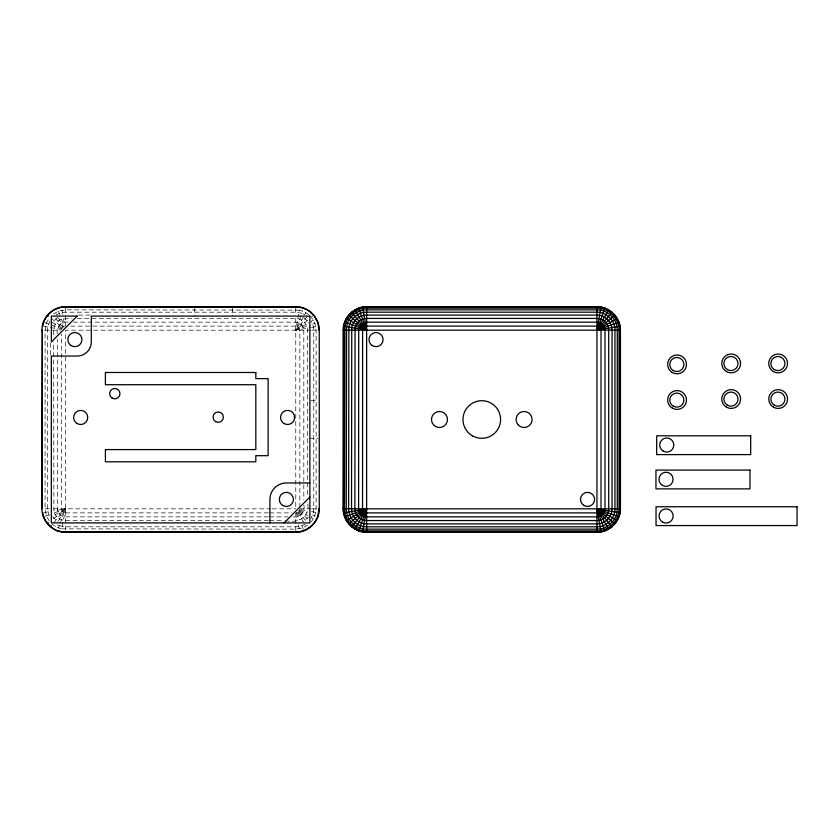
<?xml version="1.0" encoding="UTF-8"?>
<svg xmlns="http://www.w3.org/2000/svg" width="839" height="839" viewBox="0 0 839 839"><rect width="100%" height="100%" fill="white"/><g stroke="black" fill="none" stroke-linecap="round" stroke-linejoin="round"><path stroke-width="0.63" stroke-dasharray="4.2 3.15" d="M49.186 520.925L46.323 515.765L45.096 508.812L45.096 330.188L46.323 323.235L49.186 318.075M285.302 520.558C298.306 523.819 310.766 516.761 307.525 502.288M312.685 315.999L311.363 317.111L314.898 323.235L316.125 330.188L316.125 508.812L314.898 515.765L311.363 521.889M51.252 525.728L52.364 524.396L58.489 527.93L61.918 528.853L65.452 508.812L53.874 510.846L53.696 341.924M308.857 314.604L302.732 311.07L299.303 310.147L295.768 330.188L310.65 327.567M49.858 321.19L47.718 327.063L47.445 330.188L47.445 508.812L49.417 516.866M61.436 329.486L62.327 327.567L64.058 326.361L61.436 319.156L71.997 318.442M295.768 530.888L295.768 512.891L298.39 511.937L299.785 509.514M313.398 518.984L311.363 517.81L313.503 511.937L313.776 508.812L313.776 330.188L313.503 327.063L311.363 321.19L313.398 320.016M58.489 527.93L59.296 525.728L56.454 524.396L55.28 526.431M60.282 523.001L65.452 508.812L52.312 513.594M300.939 315.999L295.768 330.188L309.969 325.029M305.952 312.569L304.777 314.604L301.925 313.272L302.732 311.07M58.457 520.925L65.452 508.812L52.364 516.363L57.901 521.889M303.319 317.111L295.768 330.188L308.857 322.637M297.814 512.346L303.319 521.889L308.353 517.076M53.874 522.603L65.452 508.812L51.661 520.379M307.347 316.397L295.768 330.188L309.56 318.621M57.901 317.111L52.364 322.637L61.918 328.154M299.303 310.147L65.452 309.843L58.489 311.07L52.364 314.604L51.252 313.272M61.918 528.853L295.768 529.157L302.732 527.93L308.857 524.396M61.436 319.156C54.21 321.547 52.71 330.094 53.696 336.712M59.296 525.728L65.452 526.808L295.768 526.808L301.925 525.728L304.777 524.396L305.952 526.431M312.685 324.032L314.898 323.235M44.698 516.363L48.536 514.968M311.594 327.399L317.52 326.361M43.701 512.639L49.627 511.601M78.541 315.086L90.318 315.086M77.23 318.442L295.768 318.442C302.05 318.338 307.63 323.906 307.525 330.188L307.525 497.076M68.074 322.155C61.111 320.592 55.636 327.514 57.409 334.1M73.308 322.155L295.768 322.155C300.068 322.082 303.886 325.899 303.812 330.188L303.812 499.677M70.686 326.109L295.768 326.109L298.39 327.063L299.848 330.188L299.848 507.501M45.096 330.188L60.377 330.188M310.881 330.188L65.452 330.188L65.452 530.888M311.846 330.188L317.855 330.188M311.049 400.696L318.096 400.696M309.874 438.304L318.096 438.304M45.096 508.812L49.375 508.812M53.696 508.812L270.903 508.812M272.214 508.812L295.768 508.812M299.848 508.812L310.881 508.812M311.846 508.812L316.125 508.812M268.291 512.891L65.452 512.891L62.831 511.937L61.373 508.812L61.373 334.1M269.602 512.891L291.846 512.891M268.291 516.845L65.452 516.845C61.153 516.918 57.335 513.101 57.409 508.812L57.409 339.323M269.602 516.845L287.924 516.845M293.157 516.845C300.11 518.408 305.585 511.486 303.812 504.9M268.291 520.558L65.452 520.558C59.905 520.61 54.787 516.321 53.874 510.846M269.602 520.558L283.991 520.558M43.701 326.361L49.627 327.399M50.571 327.567L60.46 329.308M300.761 509.693L307.347 510.846M311.594 511.601L317.52 512.639M301.925 313.272L295.768 312.192L65.452 312.192L62.327 312.465L56.454 314.604L55.28 312.569M44.698 322.637L48.536 324.032M51.252 325.029L61.614 328.794M299.607 510.206L306.812 512.828M312.685 514.968L314.898 515.765M299.303 510.846L307.882 515.796M304.043 317.614L308.353 321.924M298.894 511.433L307.347 518.512M51.661 318.621L62.327 327.567M298.39 511.937L305.48 520.379M55.741 318.621L62.831 327.063M58.457 318.075L63.407 326.654M297.163 512.639L299.785 519.844M301.925 525.728L303.319 529.556M58.489 311.07L60.282 315.999M296.482 512.828L297.814 520.379M298.558 524.637L299.303 528.853M61.918 310.147L62.831 315.317M63.407 318.621L64.739 326.172M295.768 308.112L295.768 315.086M295.768 318.442L295.768 507.501M232.319 307.871L232.319 316.093M194.711 307.871L194.711 316.093M65.452 308.112L65.452 326.109M50.34 343.235L50.34 354.96"/><path stroke-width="1.26" d="M41.95 330.188C41.73 317.624 52.888 306.476 65.452 306.686L295.768 306.686C308.333 306.476 319.491 317.624 319.271 330.188L319.271 508.812C319.491 521.376 308.333 532.524 295.768 532.314L65.452 532.314C52.888 532.524 41.73 521.376 41.95 508.812L42.307 330.188L41.95 508.812M317.855 516.845L318.914 508.812M343.12 330.188C342.91 317.624 354.058 306.476 366.622 306.686L596.949 306.686C609.513 306.476 620.661 317.624 620.451 330.188L620.451 508.812C620.661 521.376 609.513 532.524 596.949 532.314L366.622 532.314C354.058 532.524 342.91 521.376 343.12 508.812L343.12 330.188L620.451 330.188M61.373 531.947L299.848 531.947M299.848 307.053L61.373 307.053M362.542 531.947L366.622 508.812L343.476 512.891M601.028 307.053L596.949 330.188L620.094 326.109M42.663 326.172C44.236 317.194 51.473 309.476 60.46 307.661M57.409 530.888C50.707 527.668 43.785 521.092 42.663 512.828M300.761 307.661L303.812 308.112M358.589 530.888L366.622 508.812L344.546 516.845M604.982 308.112L596.949 330.188L619.025 322.155M300.761 531.339C308.018 529.829 314.342 524.522 317.09 517.642M303.687 308.448L307.525 309.843M354.876 529.157L366.622 508.812L346.276 520.558M608.695 309.843L596.949 330.188L617.294 318.442M307.347 310.147L310.881 312.192M351.52 526.808L366.622 508.812L348.625 523.914M612.051 312.192L596.949 330.188L614.945 315.086M284.022 522.907L309.874 497.055M47.445 523.914L48.536 523.001M317.09 321.358L313.776 315.086M317.855 322.155L318.914 330.188M309.874 482.96L286.372 482.96A16.455 16.455 0 0 0 269.917 499.404L269.917 522.907M343.12 508.812L620.451 508.812M343.476 326.109L366.622 330.188L362.542 307.053M620.094 512.891L596.949 508.812L601.028 531.947M57.534 530.552L60.46 531.339M344.546 322.155L366.622 330.188L358.589 308.112M619.025 516.845L596.949 508.812L604.982 530.888M346.276 318.442L366.622 330.188L354.876 309.843M617.294 520.558L596.949 508.812L608.695 529.157M614.945 523.914L596.949 508.812L612.051 526.808M348.625 315.086L366.622 330.188L351.52 312.192M47.445 315.086L48.536 315.999M310.65 312.465L313.503 315.317M596.949 306.686L596.949 532.314M366.622 306.686L366.622 532.314M343.833 326.172L343.476 508.812C343.266 521.187 354.247 532.167 366.622 531.947L596.949 531.947C609.324 532.167 620.304 521.187 620.094 508.812L620.094 330.188C620.304 317.813 609.324 306.833 596.949 307.053L366.622 307.053C355.705 306.938 345.616 315.401 343.833 326.172M344.881 326.361L344.546 508.812C344.336 520.61 354.813 531.097 366.622 530.888L596.949 530.888C608.747 531.097 619.234 520.61 619.025 508.812L619.025 330.188C619.234 318.39 608.747 307.903 596.949 308.112L366.622 308.112C356.208 307.997 346.58 316.072 344.881 326.361M346.58 326.654L346.276 508.812C346.088 519.687 355.746 529.346 366.622 529.157L596.949 529.157C607.824 529.346 617.483 519.687 617.294 508.812L617.294 330.188C617.483 319.313 607.824 309.654 596.949 309.843L366.622 309.843C357.015 309.738 348.154 317.184 346.58 326.654M348.898 327.063L348.625 508.812C348.458 518.429 357.005 526.976 366.622 526.808L596.949 526.808C606.566 526.976 615.113 518.429 614.945 508.812L614.945 330.188C615.113 320.571 606.566 312.024 596.949 312.192L366.622 312.192C358.127 312.098 350.283 318.684 348.898 327.063M351.751 327.567L351.52 508.812C351.384 516.887 358.547 524.05 366.622 523.914L596.949 523.914C605.024 524.05 612.187 516.887 612.051 508.812L612.051 330.188C612.187 322.113 605.024 314.95 596.949 315.086L366.622 315.086C359.501 315.013 352.915 320.54 351.751 327.567M355.054 328.154L354.876 508.812C354.771 515.094 360.34 520.662 366.622 520.558L596.949 520.558C603.231 520.662 608.799 515.094 608.695 508.812L608.695 330.188C608.799 323.906 603.231 318.338 596.949 318.442L366.622 318.442C361.085 318.39 355.956 322.679 355.054 328.154M358.714 328.794L358.589 508.812C358.515 513.101 362.333 516.918 366.622 516.845L596.949 516.845C601.238 516.918 605.055 513.101 604.982 508.812L604.982 330.188C605.055 325.899 601.238 322.082 596.949 322.155L366.622 322.155L361.462 324.032L358.714 328.794M362.605 329.486L362.542 508.812L364 511.937L366.622 512.891L596.949 512.891L600.074 511.433L601.028 508.812L601.028 330.188L599.57 327.063L596.949 326.109L366.622 326.109L364 327.063L362.605 329.486M77.198 316.093L51.347 341.945L51.347 316.093L77.198 316.093M309.874 316.093L91.304 316.093L91.304 341.945A14.106 14.106 0 0 1 77.198 356.04L51.347 356.04L51.347 522.907L309.874 522.907L309.874 316.093M255.822 372.495L105.41 372.495L105.41 384.713L255.822 384.713L255.822 449.578L105.41 449.578L105.41 461.807L255.822 461.807L255.822 455.692L268.123 455.692L268.123 378.609L255.822 378.609L255.822 372.495M750.685 435.808L656.675 435.808L656.675 454.602L750.685 454.602L750.685 435.808M749.961 470.081L655.951 470.081L655.951 488.875L749.961 488.875L749.961 470.081M797.05 506.756L656.035 506.756L656.035 525.56L797.05 525.56L797.05 506.756M472.388 435.787A18.804 18.804 0 0 0 500.589 419.5A18.804 18.804 0 0 0 472.388 403.213A18.804 18.804 0 0 0 472.388 435.787M518.439 425.153A7.991 7.991 0 0 0 531.811 421.566A7.991 7.991 0 0 0 522.015 411.781A7.991 7.991 0 0 0 518.439 425.153M435.483 426.422A7.991 7.991 0 0 0 447.47 419.5A7.991 7.991 0 0 0 435.483 412.578A7.991 7.991 0 0 0 435.483 426.422M372.306 345.584A7.048 7.048 0 0 0 383.077 339.826A7.048 7.048 0 0 0 372.705 333.377A7.048 7.048 0 0 0 372.306 345.584M583.808 505.382A7.048 7.048 0 0 0 594.589 499.656A7.048 7.048 0 0 0 584.238 493.185A7.048 7.048 0 0 0 583.808 505.382M71.021 345.511A7.048 7.048 0 0 0 81.897 339.952A7.048 7.048 0 0 0 71.64 333.314A7.048 7.048 0 0 0 71.021 345.511M282.848 505.508A7.048 7.048 0 0 0 293.419 499.404A7.048 7.048 0 0 0 282.848 493.301A7.048 7.048 0 0 0 282.848 505.508M112.216 398.126A5.17 5.17 0 0 0 119.977 393.648A5.17 5.17 0 0 0 112.216 389.17A5.17 5.17 0 0 0 112.216 398.126M215.633 421.629A5.17 5.17 0 0 0 223.384 417.151A5.17 5.17 0 0 0 215.633 412.673A5.17 5.17 0 0 0 215.633 421.629M284.033 423.548A7.048 7.048 0 0 0 294.615 417.444A7.048 7.048 0 0 0 284.033 411.341A7.048 7.048 0 0 0 284.033 423.548M77.146 423.548A7.048 7.048 0 0 0 87.728 417.444A7.048 7.048 0 0 0 77.146 411.341A7.048 7.048 0 0 0 77.146 423.548M773.443 371.572A9.397 9.397 0 0 0 787.538 363.423A9.397 9.397 0 0 0 773.443 355.285A9.397 9.397 0 0 0 773.443 371.572M774.376 369.632A7.048 7.048 0 0 0 784.947 363.518A7.048 7.048 0 0 0 774.376 357.414A7.048 7.048 0 0 0 774.376 369.632M773.453 407.167A9.397 9.397 0 0 0 787.559 399.018A9.397 9.397 0 0 0 773.453 390.88A9.397 9.397 0 0 0 773.453 407.167M774.397 405.227A7.048 7.048 0 0 0 784.968 399.112A7.048 7.048 0 0 0 774.397 393.009A7.048 7.048 0 0 0 774.397 405.227M662.579 522.089A7.048 7.048 0 0 0 673.161 515.985A7.048 7.048 0 0 0 662.579 509.871A7.048 7.048 0 0 0 662.579 522.089M662.495 485.414A7.048 7.048 0 0 0 673.077 479.31A7.048 7.048 0 0 0 662.495 473.196A7.048 7.048 0 0 0 662.495 485.414M663.219 451.141A7.048 7.048 0 0 0 673.79 445.037A7.048 7.048 0 0 0 663.219 438.923A7.048 7.048 0 0 0 663.219 451.141M672.354 372.547A9.397 9.397 0 0 0 686.459 364.409A9.397 9.397 0 0 0 672.354 356.271A9.397 9.397 0 0 0 672.354 372.547M673.298 370.607A7.048 7.048 0 0 0 683.869 364.504A7.048 7.048 0 0 0 673.298 358.4A7.048 7.048 0 0 0 673.298 370.607M672.354 408.142A9.397 9.397 0 0 0 686.459 400.004A9.397 9.397 0 0 0 672.354 391.865A9.397 9.397 0 0 0 672.354 408.142M673.298 406.202A7.048 7.048 0 0 0 683.869 400.098A7.048 7.048 0 0 0 673.298 393.994A7.048 7.048 0 0 0 673.298 406.202M726.49 371.572A9.397 9.397 0 0 0 740.585 363.423A9.397 9.397 0 0 0 726.49 355.285A9.397 9.397 0 0 0 726.49 371.572M727.423 369.632A7.048 7.048 0 0 0 737.995 363.518A7.048 7.048 0 0 0 727.423 357.414A7.048 7.048 0 0 0 727.423 369.632M726.49 407.167A9.397 9.397 0 0 0 740.585 399.018A9.397 9.397 0 0 0 726.49 390.88A9.397 9.397 0 0 0 726.49 407.167M727.423 405.227A7.048 7.048 0 0 0 737.995 399.112A7.048 7.048 0 0 0 727.423 393.009A7.048 7.048 0 0 0 727.423 405.227"/></g></svg>
